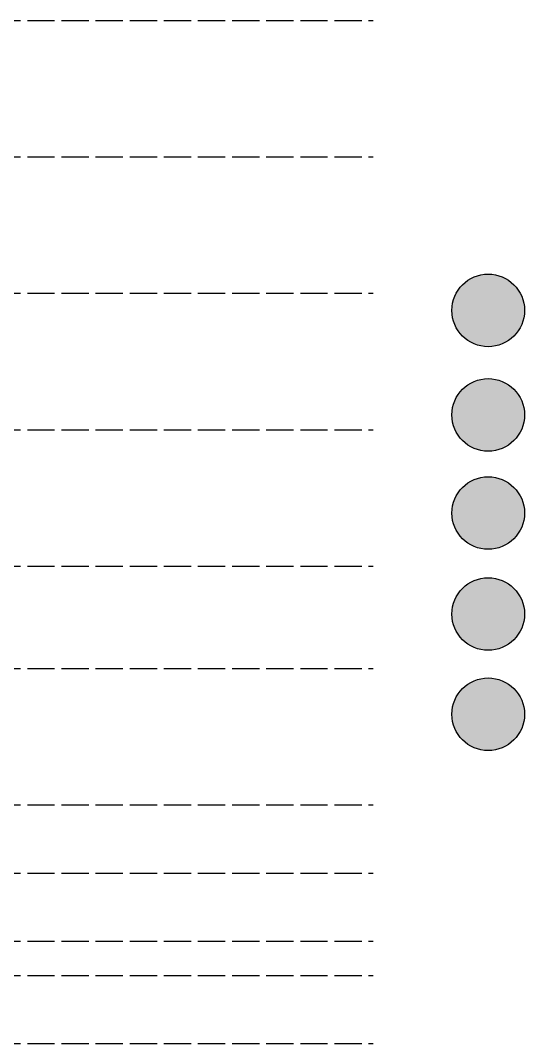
# Model space of a CAD drawing. Header units: millimetres. Extents: x -1544140 to 7445918, y -1294905 to 2019878.
# Drawn here: x 1946067 to 1990379, y 293680 to 383680 of the extents above; entities that cross this region are included whole.
import ezdxf

# ---------------------------------------------------------------- set-up
doc = ezdxf.new("R2010")
doc.units = ezdxf.units.MM
doc.header["$MEASUREMENT"] = 0
doc.linetypes.add('ACAD_ISO02W100', pattern=[15, 12, -3])

msp = doc.modelspace()

# ---------------------------------------------------------------- hatches: boundary and pattern name
at = {"true_color": 0x76470a, "transparency": 33554687}
h = msp.add_hatch(color=36, dxfattribs=at)
h.dxf.hatch_style = 1
h.paths.add_polyline_path([(1990379.4, 358176.1, 1), (1983990.9, 358176.1, 1)])
at = {"true_color": 0xfecc66, "transparency": 33554687}
h = msp.add_hatch(color=31, dxfattribs=at)
h.dxf.hatch_style = 1
h.paths.add_polyline_path([(1990379.4, 348978.5, 1), (1983990.9, 348978.5, 1)])
at = {"true_color": 0xcecce6, "transparency": 33554687}
h = msp.add_hatch(color=254, dxfattribs=at)
h.dxf.hatch_style = 1
h.paths.add_polyline_path([(1990379.4, 340349.6, 1), (1983990.9, 340349.6, 1)])
at = {"true_color": 0xd7ebd2, "transparency": 33554687}
h = msp.add_hatch(color=254, dxfattribs=at)
h.dxf.hatch_style = 1
h.paths.add_polyline_path([(1990379.4, 331464.8, 1), (1983990.9, 331464.8, 1)])
at = {"true_color": 0xf7abae, "transparency": 33554687}
h = msp.add_hatch(color=241, dxfattribs=at)
h.dxf.hatch_style = 1
h.paths.add_polyline_path([(1990379.4, 322644, 1), (1983990.9, 322644, 1)])

# ---------------------------------------------------------------- linework, layer by layer
at = {"color": 9, "linetype": 'ACAD_ISO02W100', "ltscale": 200, "true_color": 0xc4c4c5}
for p, q in [((1862670.4, 383679.8), (1977071, 383679.8)), ((1862670.4, 371679.8), (1977071, 371679.8)), ((1862670.4, 359679.8), (1977071, 359679.8)), ((1862670.4, 347679.8), (1977071, 347679.8)), ((1862670.4, 335679.8), (1977071, 335679.8)), ((1862670.4, 326679.8), (1977071, 326679.8)), ((1862670.4, 314679.8), (1977071, 314679.8)), ((1862670.4, 308679.8), (1977071, 308679.8)), ((1862670.4, 302679.8), (1977071, 302679.8)), ((1862670.4, 299679.8), (1977071, 299679.8)), ((1862670.4, 293679.8), (1977071, 293679.8))]:
    msp.add_line(p, q, dxfattribs=at)
at = {"color": 36, "true_color": 0x76470a}
msp.add_circle((1987185.1, 358176.1), 3194.2, dxfattribs=at)
at = {"color": 31, "true_color": 0xfecc66}
msp.add_circle((1987185.1, 348978.5), 3194.2, dxfattribs=at)
at = {"color": 254, "true_color": 0xcecce6}
msp.add_circle((1987185.1, 340349.6), 3194.2, dxfattribs=at)
at = {"color": 254, "true_color": 0xd7ebd2}
msp.add_circle((1987185.1, 331464.8), 3194.2, dxfattribs=at)
at = {"color": 241, "true_color": 0xf7abae}
msp.add_circle((1987185.1, 322644), 3194.2, dxfattribs=at)

doc.saveas('drawing.dxf')
